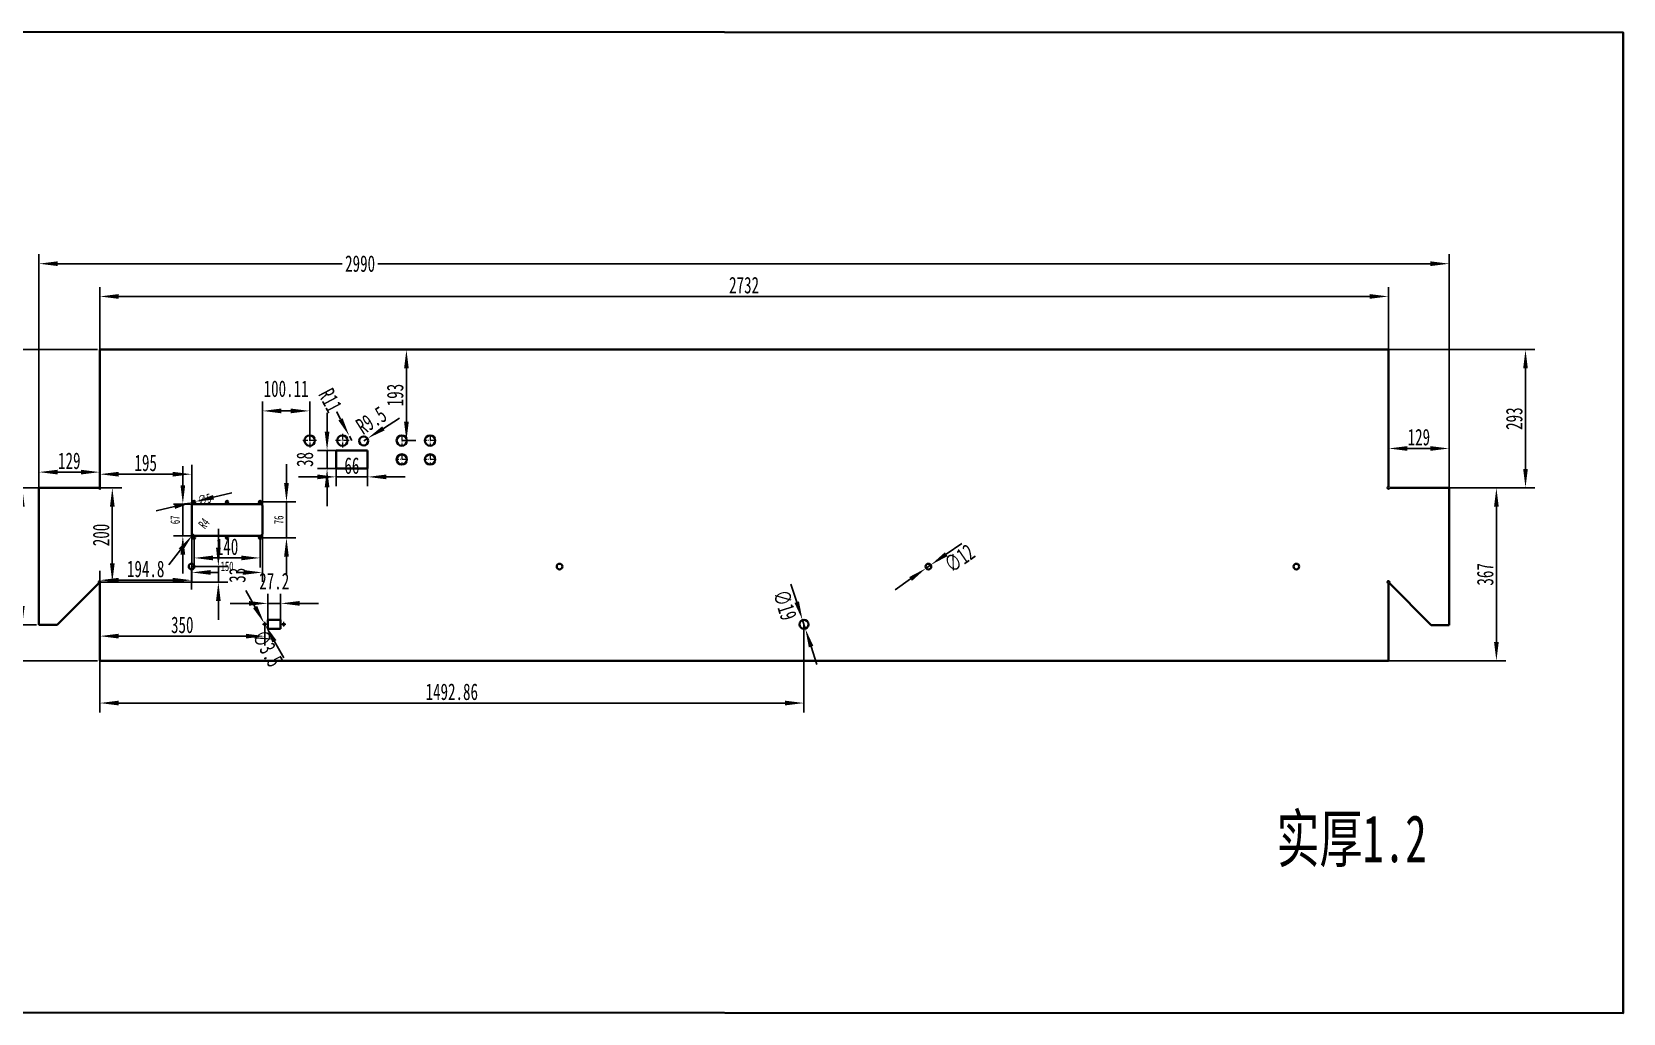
# Model space of a CAD drawing. Header units: millimetres. Extents: x 5896 to 10979, y -796 to 1283.
# Drawn here: x 7605 to 10979, y -796 to 1283 of the extents above; entities that cross this region are included whole.
import ezdxf

# ---------------------------------------------------------------- set-up
doc = ezdxf.new("R2010")
doc.units = ezdxf.units.MM
doc.header["$PDSIZE"] = -5
doc.linetypes.add('DASHDOT', pattern=[18.5, 12, -3, 0.5, -3])
doc.linetypes.add('点画线', pattern=[18, 12, -2, 2, -2])
doc.layers.get('0').update_dxf_attribs({"lineweight": 18})
for name, color, linetype, lineweight in [('中心线层', 1, '点画线', 18), ('尺寸线层', 3, 'Continuous', 18), ('粗实线层', 7, 'Continuous', 35)]:
    doc.layers.add(name, color=color, linetype=linetype, lineweight=lineweight)
doc.styles.add('标准', font='', dxfattribs={"width": 0.667})
doc.styles.get('标准').set_extended_font_data('宋体')
doc.dimstyles.new('标准', dxfattribs={"dimscale": 10, "dimtxt": 3.5, "dimasz": 4, "dimexe": 2, "dimexo": 0, "dimtad": 1, "dimdsep": 46, "dimtxsty": '标准', "dimblk": '_CAXARROW', "dimcen": 0, "dimdle": 6, "dimazin": 2, "dimtfac": 0.707107, "dimtdec": 3, "dimtmove": 2, "dimatfit": 3, "dimfxl": 1, "dimfrac": 2, "dimtolj": 1, "dimarcsym": 1})

# ---------------------------------------------------------------- blocks, each defined once
blk = doc.blocks.new('_CAXARROW')
blk.add_hatch(color=0).paths.add_polyline_path([(0, 0), (-1, 0.125), (-1, -0.125)], flags=0)
blk = doc.blocks.new('*X1')
at = {"layer": 'Defpoints', "color": 0, "transparency": 16777216}
for p in [(8386.4, 610), (8389.6, 417), (8399.4, 417)]:
    blk.add_point(p, dxfattribs=at)
at = {"layer": '尺寸线层', "color": 0, "lineweight": -2, "transparency": 16777216}
for p, q in [((8386.4, 610), (8419.4, 610)), ((8399.4, 570), (8399.4, 457)), ((8389.6, 417), (8419.4, 417))]:
    blk.add_line(p, q, dxfattribs=at)
at = {"layer": '尺寸线层', "color": 0, "lineweight": -2, "transparency": 16777216, "xscale": 40, "yscale": 40, "zscale": 40}
for p, rotation in [((8399.4, 610), 90), ((8399.4, 417), 270)]:
    blk.add_blockref('_CAXARROW', p, dxfattribs=dict(at, rotation=rotation))
at = {"layer": '尺寸线层', "color": 0, "transparency": 16777216, "insert": (8375.6, 513.5), "char_height": 35, "attachment_point": 5, "rotation": 90, "style": '标准', "bg_fill": 3, "box_fill_scale": 1.1, "bg_fill_color": 256, "bg_fill_true_color": 13158600, "bg_fill_transparency": 0}
blk.add_mtext('\\A1;193', dxfattribs=at)
blk = doc.blocks.new('*X2')
at = {"layer": 'Defpoints', "color": 0, "transparency": 16777216}
for p in [(7744.2, 610), (7425.5, -50), (7744.2, -50)]:
    blk.add_point(p, dxfattribs=at)
at = {"layer": '尺寸线层', "color": 0, "lineweight": -2, "transparency": 16777216}
for p, q in [((7744.2, 610), (7405.5, 610)), ((7425.5, 570), (7425.5, -10)), ((7744.2, -50), (7405.5, -50))]:
    blk.add_line(p, q, dxfattribs=at)
at = {"layer": '尺寸线层', "color": 0, "lineweight": -2, "transparency": 16777216, "xscale": 40, "yscale": 40, "zscale": 40}
for p, rotation in [((7425.5, 610), 90), ((7425.5, -50), 270)]:
    blk.add_blockref('_CAXARROW', p, dxfattribs=dict(at, rotation=rotation))
at = {"layer": '尺寸线层', "color": 0, "transparency": 16777216, "insert": (7401.8, 280), "char_height": 35, "attachment_point": 5, "rotation": 90, "style": '标准', "bg_fill": 3, "box_fill_scale": 1.1, "bg_fill_color": 256, "bg_fill_true_color": 13158600, "bg_fill_transparency": 0}
blk.add_mtext('\\A1;660', dxfattribs=at)
blk = doc.blocks.new('*X3')
at = {"layer": 'Defpoints', "color": 0, "transparency": 16777216}
for p in [(10481.2, 722.5), (7749.2, 610), (10481.2, 610)]:
    blk.add_point(p, dxfattribs=at)
at = {"layer": '尺寸线层', "color": 0, "lineweight": -2, "transparency": 16777216}
for p, q in [((7749.2, 610), (7749.2, 742.5)), ((10481.2, 610), (10481.2, 742.5)), ((7789.2, 722.5), (10441.2, 722.5))]:
    blk.add_line(p, q, dxfattribs=at)
at = {"layer": '尺寸线层', "color": 0, "lineweight": -2, "transparency": 16777216, "xscale": 40, "yscale": 40, "zscale": 40, "rotation": 180}
blk.add_blockref('_CAXARROW', (7749.2, 722.5), dxfattribs=at)
at = {"layer": '尺寸线层', "color": 0, "lineweight": -2, "transparency": 16777216, "xscale": 40, "yscale": 40, "zscale": 40}
blk.add_blockref('_CAXARROW', (10481.2, 722.5), dxfattribs=at)
at = {"layer": '尺寸线层', "color": 0, "transparency": 16777216, "insert": (9115.2, 746.3), "char_height": 35, "attachment_point": 5, "style": '标准', "bg_fill": 3, "box_fill_scale": 1.1, "bg_fill_color": 256, "bg_fill_true_color": 13158600, "bg_fill_transparency": 0}
blk.add_mtext('\\A1;2732', dxfattribs=at)
blk = doc.blocks.new('*X4')
at = {"layer": 'Defpoints', "color": 0, "transparency": 16777216}
for p in [(7620.2, 791.9), (7620.2, 317), (10610.2, 317)]:
    blk.add_point(p, dxfattribs=at)
at = {"layer": '尺寸线层', "color": 0, "lineweight": -2, "transparency": 16777216}
for p, q in [((7620.2, 317), (7620.2, 811.9)), ((10610.2, 317), (10610.2, 811.9)), ((7660.2, 791.9), (8263.3, 791.9)), ((10570.2, 791.9), (8339.1, 791.9))]:
    blk.add_line(p, q, dxfattribs=at)
at = {"layer": '尺寸线层', "color": 0, "lineweight": -2, "transparency": 16777216, "xscale": 40, "yscale": 40, "zscale": 40, "rotation": 180}
blk.add_blockref('_CAXARROW', (7620.2, 791.9), dxfattribs=at)
at = {"layer": '尺寸线层', "color": 0, "lineweight": -2, "transparency": 16777216, "xscale": 40, "yscale": 40, "zscale": 40}
blk.add_blockref('_CAXARROW', (10610.2, 791.9), dxfattribs=at)
at = {"layer": '尺寸线层', "color": 0, "transparency": 16777216, "insert": (8301.2, 791.9), "char_height": 35, "attachment_point": 5, "style": '标准', "bg_fill": 3, "box_fill_scale": 1.1, "bg_fill_color": 256, "bg_fill_true_color": 13158600, "bg_fill_transparency": 0}
blk.add_mtext('\\A1;2990', dxfattribs=at)
blk = doc.blocks.new('*X5')
at = {"layer": 'Defpoints', "color": 0, "transparency": 16777216}
for p in [(7627.2, 317), (7585.1, 26.4), (7615.1, 26.4)]:
    blk.add_point(p, dxfattribs=at)
at = {"layer": '尺寸线层', "color": 0, "lineweight": -2, "transparency": 16777216}
for p, q in [((7627.2, 317), (7565.1, 317)), ((7585.1, 277), (7585.1, 66.4)), ((7615.1, 26.4), (7565.1, 26.4))]:
    blk.add_line(p, q, dxfattribs=at)
at = {"layer": '尺寸线层', "color": 0, "lineweight": -2, "transparency": 16777216, "xscale": 40, "yscale": 40, "zscale": 40}
for p, rotation in [((7585.1, 317), 90), ((7585.1, 26.4), 270)]:
    blk.add_blockref('_CAXARROW', p, dxfattribs=dict(at, rotation=rotation))
at = {"layer": '尺寸线层', "color": 0, "transparency": 16777216, "insert": (7561.4, 171.7), "char_height": 35, "attachment_point": 5, "rotation": 90, "style": '标准', "bg_fill": 3, "box_fill_scale": 1.1, "bg_fill_color": 256, "bg_fill_true_color": 13158600, "bg_fill_transparency": 0}
blk.add_mtext('\\A1;290.59', dxfattribs=at)
blk = doc.blocks.new('*X6')
at = {"layer": 'Defpoints', "color": 0, "transparency": 16777216}
for p in [(8278.4, 426.7), (8283.6, 417)]:
    blk.add_point(p, dxfattribs=at)
at = {"layer": '尺寸线层', "color": 0, "lineweight": -2, "transparency": 16777216}
for p, q in [((8259.7, 462.1), (8241, 497.4)), ((8283.6, 417), (8278.4, 426.7))]:
    blk.add_line(p, q, dxfattribs=at)
at = {"layer": '尺寸线层', "color": 0, "transparency": 16777216, "insert": (8238.3, 502.4), "char_height": 35, "attachment_point": 5, "rotation": 297.919, "style": '标准', "bg_fill": 3, "box_fill_scale": 1.1, "bg_fill_color": 256, "bg_fill_true_color": 13158600, "bg_fill_transparency": 0}
blk.add_mtext('\\A1;R11', dxfattribs=at)
at = {"layer": '尺寸线层', "color": 0, "lineweight": -2, "transparency": 16777216, "xscale": 40, "yscale": 40, "zscale": 40, "rotation": 297.9189732205735}
blk.add_blockref('_CAXARROW', (8278.4, 426.7), dxfattribs=at)
blk = doc.blocks.new('*D7')
at = {"layer": 'Defpoints', "color": 0, "transparency": 16777216}
for p in [(10610.2, 400.3), (10481.2, 319), (10610.2, 317)]:
    blk.add_point(p, dxfattribs=at)
at = {"layer": '粗实线层', "color": 0, "linetype": 'Continuous', "lineweight": -2, "transparency": 16777216}
for p, q in [((10481.2, 319), (10481.2, 420.3)), ((10610.2, 317), (10610.2, 420.3)), ((10521.2, 400.3), (10570.2, 400.3))]:
    blk.add_line(p, q, dxfattribs=at)
at = {"layer": '粗实线层', "color": 0, "lineweight": -2, "transparency": 16777216, "xscale": 40, "yscale": 40, "zscale": 40, "rotation": 180}
blk.add_blockref('_CAXARROW', (10481.2, 400.3), dxfattribs=at)
at = {"layer": '粗实线层', "color": 0, "lineweight": -2, "transparency": 16777216, "xscale": 40, "yscale": 40, "zscale": 40}
blk.add_blockref('_CAXARROW', (10610.2, 400.3), dxfattribs=at)
at = {"layer": '粗实线层', "color": 0, "transparency": 16777216, "insert": (10545.7, 424.1), "char_height": 35, "attachment_point": 5, "style": '标准'}
blk.add_mtext('\\A1;129', dxfattribs=at)
blk = doc.blocks.new('*D8')
at = {"layer": 'Defpoints', "color": 0, "transparency": 16777216}
for p in [(7749.2, 350.2), (7620.2, 317), (7749.2, 319)]:
    blk.add_point(p, dxfattribs=at)
at = {"layer": '粗实线层', "color": 0, "linetype": 'Continuous', "lineweight": -2, "transparency": 16777216}
for p, q in [((7620.2, 317), (7620.2, 370.2)), ((7660.2, 350.2), (7709.2, 350.2)), ((7749.2, 319), (7749.2, 370.2))]:
    blk.add_line(p, q, dxfattribs=at)
at = {"layer": '粗实线层', "color": 0, "lineweight": -2, "transparency": 16777216, "xscale": 40, "yscale": 40, "zscale": 40, "rotation": 180}
blk.add_blockref('_CAXARROW', (7620.2, 350.2), dxfattribs=at)
at = {"layer": '粗实线层', "color": 0, "lineweight": -2, "transparency": 16777216, "xscale": 40, "yscale": 40, "zscale": 40}
blk.add_blockref('_CAXARROW', (7749.2, 350.2), dxfattribs=at)
at = {"layer": '粗实线层', "color": 0, "transparency": 16777216, "insert": (7684.7, 374), "char_height": 35, "attachment_point": 5, "style": '标准'}
blk.add_mtext('\\A1;129', dxfattribs=at)
blk = doc.blocks.new('*D9')
at = {"layer": 'Defpoints', "color": 0, "transparency": 16777216}
for p in [(10595.2, 317), (10481.2, -50), (10710.1, -50)]:
    blk.add_point(p, dxfattribs=at)
at = {"layer": '粗实线层', "color": 0, "linetype": 'Continuous', "lineweight": -2, "transparency": 16777216}
for p, q in [((10595.2, 317), (10730.1, 317)), ((10710.1, 277), (10710.1, -10)), ((10481.2, -50), (10730.1, -50))]:
    blk.add_line(p, q, dxfattribs=at)
at = {"layer": '粗实线层', "color": 0, "lineweight": -2, "transparency": 16777216, "xscale": 40, "yscale": 40, "zscale": 40}
for p, rotation in [((10710.1, 317), 90), ((10710.1, -50), 270)]:
    blk.add_blockref('_CAXARROW', p, dxfattribs=dict(at, rotation=rotation))
at = {"layer": '粗实线层', "color": 0, "transparency": 16777216, "insert": (10686.4, 133.5), "char_height": 35, "attachment_point": 5, "rotation": 90, "style": '标准'}
blk.add_mtext('\\A1;367', dxfattribs=at)
blk = doc.blocks.new('*D10')
at = {"layer": 'Defpoints', "color": 0, "transparency": 16777216}
for p in [(10481.2, 610), (10610.2, 317), (10771.8, 317)]:
    blk.add_point(p, dxfattribs=at)
at = {"layer": '粗实线层', "color": 0, "linetype": 'Continuous', "lineweight": -2, "transparency": 16777216}
for p, q in [((10481.2, 610), (10791.8, 610)), ((10771.8, 570), (10771.8, 357)), ((10610.2, 317), (10791.8, 317))]:
    blk.add_line(p, q, dxfattribs=at)
at = {"layer": '粗实线层', "color": 0, "lineweight": -2, "transparency": 16777216, "xscale": 40, "yscale": 40, "zscale": 40}
for p, rotation in [((10771.8, 610), 90), ((10771.8, 317), 270)]:
    blk.add_blockref('_CAXARROW', p, dxfattribs=dict(at, rotation=rotation))
at = {"layer": '粗实线层', "color": 0, "transparency": 16777216, "insert": (10748, 463.5), "char_height": 35, "attachment_point": 5, "rotation": 90, "style": '标准'}
blk.add_mtext('\\A1;293', dxfattribs=at)
blk = doc.blocks.new('*D11')
at = {"layer": 'Defpoints', "color": 0, "transparency": 16777216}
for p in [(7749.2, 317), (7749.3, 117), (7775.9, 117)]:
    blk.add_point(p, dxfattribs=at)
at = {"layer": '粗实线层', "color": 0, "linetype": 'Continuous', "lineweight": -2, "transparency": 16777216}
for p, q in [((7749.2, 317), (7795.9, 317)), ((7775.9, 277), (7775.9, 157)), ((7749.3, 117), (7795.9, 117))]:
    blk.add_line(p, q, dxfattribs=at)
at = {"layer": '粗实线层', "color": 0, "lineweight": -2, "transparency": 16777216, "xscale": 40, "yscale": 40, "zscale": 40}
for p, rotation in [((7775.9, 317), 90), ((7775.9, 117), 270)]:
    blk.add_blockref('_CAXARROW', p, dxfattribs=dict(at, rotation=rotation))
at = {"layer": '粗实线层', "color": 0, "transparency": 16777216, "insert": (7752.2, 217), "char_height": 35, "attachment_point": 5, "rotation": 90, "style": '标准'}
blk.add_mtext('\\A1;200', dxfattribs=at)
blk = doc.blocks.new('*D22')
at = {"layer": 'Defpoints', "color": 0, "transparency": 16777216}
for p in [(7944, 150), (8000.7, 150), (7790.9, 117)]:
    blk.add_point(p, dxfattribs=at)
at = {"layer": '粗实线层', "color": 0, "linetype": 'Continuous', "lineweight": -2, "transparency": 16777216}
for p, q in [((8000.7, 190), (8000.7, 230)), ((7944, 150), (8020.7, 150)), ((8000.7, 117), (8000.7, 150)), ((7790.9, 117), (8020.7, 117)), ((8000.7, 77), (8000.7, 37))]:
    blk.add_line(p, q, dxfattribs=at)
at = {"layer": '粗实线层', "color": 0, "lineweight": -2, "transparency": 16777216, "xscale": 40, "yscale": 40, "zscale": 40}
for p, rotation in [((8000.7, 150), 270), ((8000.7, 117), 90)]:
    blk.add_blockref('_CAXARROW', p, dxfattribs=dict(at, rotation=rotation))
at = {"layer": '粗实线层', "color": 0, "transparency": 16777216, "insert": (8041.2, 131.6), "char_height": 35, "attachment_point": 5, "rotation": 90, "style": '标准'}
blk.add_mtext('\\A1;33', dxfattribs=at)
blk = doc.blocks.new('*D23')
at = {"layer": 'Defpoints', "color": 0, "transparency": 16777216}
for p in [(8308.8, 416.4), (8316.8, 421.5)]:
    blk.add_point(p, dxfattribs=at)
at = {"layer": '粗实线层', "color": 0, "linetype": 'Continuous', "lineweight": -2, "transparency": 16777216}
for p, q in [((8350.6, 442.9), (8384.4, 464.3)), ((8308.8, 416.4), (8316.8, 421.5))]:
    blk.add_line(p, q, dxfattribs=at)
at = {"layer": '粗实线层', "color": 0, "lineweight": -2, "transparency": 16777216, "xscale": 40, "yscale": 40, "zscale": 40, "rotation": 212.3228857793929}
blk.add_blockref('_CAXARROW', (8316.8, 421.5), dxfattribs=at)
at = {"layer": '粗实线层', "color": 0, "transparency": 16777216, "insert": (8325, 459.8), "char_height": 35, "attachment_point": 5, "rotation": 32.3229, "style": '标准'}
blk.add_mtext('\\A1;R9.5', dxfattribs=at)
blk = doc.blocks.new('*D24')
at = {"layer": 'Defpoints', "color": 0, "transparency": 16777216}
for p in [(7944, 150), (7749.2, 121.1), (7749.2, 115)]:
    blk.add_point(p, dxfattribs=at)
at = {"layer": '粗实线层', "color": 0, "linetype": 'Continuous', "lineweight": -2, "transparency": 16777216}
for p, q in [((7749.2, 115), (7749.2, 141.1)), ((7944, 150), (7944, 101.1)), ((7904, 121.1), (7789.2, 121.1))]:
    blk.add_line(p, q, dxfattribs=at)
at = {"layer": '粗实线层', "color": 0, "lineweight": -2, "transparency": 16777216, "xscale": 40, "yscale": 40, "zscale": 40, "rotation": 180}
blk.add_blockref('_CAXARROW', (7749.2, 121.1), dxfattribs=at)
at = {"layer": '粗实线层', "color": 0, "lineweight": -2, "transparency": 16777216, "xscale": 40, "yscale": 40, "zscale": 40}
blk.add_blockref('_CAXARROW', (7944, 121.1), dxfattribs=at)
at = {"layer": '粗实线层', "color": 0, "transparency": 16777216, "insert": (7846.6, 144.9), "char_height": 35, "attachment_point": 5, "style": '标准'}
blk.add_mtext('\\A1;194.8', dxfattribs=at)
blk = doc.blocks.new('*D25')
at = {"layer": 'Defpoints', "color": 0, "transparency": 16777216}
for p in [(9242.1, 27.5), (7749.2, -50), (7749.2, -139.2)]:
    blk.add_point(p, dxfattribs=at)
at = {"layer": '粗实线层', "color": 0, "linetype": 'Continuous', "lineweight": -2, "transparency": 16777216}
for p, q in [((9242.1, 27.5), (9242.1, -159.2)), ((7749.2, -50), (7749.2, -159.2)), ((9202.1, -139.2), (7789.2, -139.2))]:
    blk.add_line(p, q, dxfattribs=at)
at = {"layer": '粗实线层', "color": 0, "lineweight": -2, "transparency": 16777216, "xscale": 40, "yscale": 40, "zscale": 40, "rotation": 180}
blk.add_blockref('_CAXARROW', (7749.2, -139.2), dxfattribs=at)
at = {"layer": '粗实线层', "color": 0, "lineweight": -2, "transparency": 16777216, "xscale": 40, "yscale": 40, "zscale": 40}
blk.add_blockref('_CAXARROW', (9242.1, -139.2), dxfattribs=at)
at = {"layer": '粗实线层', "color": 0, "transparency": 16777216, "insert": (8495.6, -115.5), "char_height": 35, "attachment_point": 5, "style": '标准'}
blk.add_mtext('\\A1;1492.86', dxfattribs=at)
blk = doc.blocks.new('*D26')
at = {"layer": 'Defpoints', "color": 0, "transparency": 16777216}
for p in [(8231.2, 396), (8250.8, 396), (8250.8, 358)]:
    blk.add_point(p, dxfattribs=at)
at = {"layer": '粗实线层', "color": 0, "linetype": 'Continuous', "lineweight": -2, "transparency": 16777216}
for p, q in [((8231.2, 436), (8231.2, 476)), ((8250.8, 396), (8211.2, 396)), ((8231.2, 358), (8231.2, 396)), ((8250.8, 358), (8211.2, 358)), ((8231.2, 318), (8231.2, 278))]:
    blk.add_line(p, q, dxfattribs=at)
at = {"layer": '粗实线层', "color": 0, "lineweight": -2, "transparency": 16777216, "xscale": 40, "yscale": 40, "zscale": 40}
for p, rotation in [((8231.2, 396), 270), ((8231.2, 358), 90)]:
    blk.add_blockref('_CAXARROW', p, dxfattribs=dict(at, rotation=rotation))
at = {"layer": '粗实线层', "color": 0, "transparency": 16777216, "insert": (8184.3, 377), "char_height": 35, "attachment_point": 5, "rotation": 90, "style": '标准'}
blk.add_mtext('\\A1;38', dxfattribs=at)
blk = doc.blocks.new('*D27')
at = {"layer": 'Defpoints', "color": 0, "transparency": 16777216}
for p in [(8250.8, 358), (8316.8, 358), (8316.8, 340.1)]:
    blk.add_point(p, dxfattribs=at)
at = {"layer": '粗实线层', "color": 0, "linetype": 'Continuous', "lineweight": -2, "transparency": 16777216}
for p, q in [((8210.8, 340.1), (8170.8, 340.1)), ((8250.8, 358), (8250.8, 320.1)), ((8250.8, 340.1), (8316.8, 340.1)), ((8316.8, 358), (8316.8, 320.1)), ((8356.8, 340.1), (8396.8, 340.1))]:
    blk.add_line(p, q, dxfattribs=at)
at = {"layer": '粗实线层', "color": 0, "lineweight": -2, "transparency": 16777216, "xscale": 40, "yscale": 40, "zscale": 40}
blk.add_blockref('_CAXARROW', (8250.8, 340.1), dxfattribs=at)
at = {"layer": '粗实线层', "color": 0, "lineweight": -2, "transparency": 16777216, "xscale": 40, "yscale": 40, "zscale": 40, "rotation": 180}
blk.add_blockref('_CAXARROW', (8316.8, 340.1), dxfattribs=at)
at = {"layer": '粗实线层', "color": 0, "transparency": 16777216, "insert": (8283.8, 363.8), "char_height": 35, "attachment_point": 5, "style": '标准'}
blk.add_mtext('\\A1;66', dxfattribs=at)
blk = doc.blocks.new('*D28')
at = {"layer": 'Defpoints', "color": 0, "transparency": 16777216}
for p in [(9239.1, 36.6), (9245, 18.5)]:
    blk.add_point(p, dxfattribs=at)
at = {"layer": '粗实线层', "color": 0, "linetype": 'Continuous', "lineweight": -2, "transparency": 16777216}
for p, q in [((9226.9, 74.7), (9214.6, 112.7)), ((9245, 18.5), (9239.1, 36.6)), ((9257.2, -19.6), (9269.5, -57.7))]:
    blk.add_line(p, q, dxfattribs=at)
at = {"layer": '粗实线层', "color": 0, "lineweight": -2, "transparency": 16777216, "xscale": 40, "yscale": 40, "zscale": 40}
for p, rotation in [((9239.1, 36.6), 287.8418284332903), ((9245, 18.5), 107.8418284332904)]:
    blk.add_blockref('_CAXARROW', p, dxfattribs=dict(at, rotation=rotation))
at = {"layer": '粗实线层', "color": 0, "transparency": 16777216, "insert": (9201.9, 68.4), "char_height": 35, "attachment_point": 5, "rotation": 287.8418, "style": '标准'}
blk.add_mtext('\\A1;∅19', dxfattribs=at)
blk = doc.blocks.new('*D29')
at = {"layer": 'Defpoints', "color": 0, "transparency": 16777216}
for p in [(9501.1, 146.6), (9510.9, 153.4)]:
    blk.add_point(p, dxfattribs=at)
at = {"layer": '粗实线层', "color": 0, "linetype": 'Continuous', "lineweight": -2, "transparency": 16777216}
for p, q in [((9543.8, 176.3), (9576.6, 199.1)), ((9501.1, 146.6), (9510.9, 153.4)), ((9468.2, 123.7), (9435.4, 100.9))]:
    blk.add_line(p, q, dxfattribs=at)
at = {"layer": '粗实线层', "color": 0, "lineweight": -2, "transparency": 16777216, "xscale": 40, "yscale": 40, "zscale": 40}
for p, rotation in [((9510.9, 153.4), 214.7983409863292), ((9501.1, 146.6), 34.79834098632924)]:
    blk.add_blockref('_CAXARROW', p, dxfattribs=dict(at, rotation=rotation))
at = {"layer": '粗实线层', "color": 0, "transparency": 16777216, "insert": (9571.8, 167.8), "char_height": 35, "attachment_point": 5, "rotation": 34.7983, "style": '标准'}
blk.add_mtext('\\A1;∅12', dxfattribs=at)
blk = doc.blocks.new('*D30')
at = {"layer": 'Defpoints', "color": 0, "transparency": 16777216}
for p in [(8132.8, 72), (8105.6, 37.4), (8132.8, 37.4)]:
    blk.add_point(p, dxfattribs=at)
at = {"layer": '粗实线层', "color": 0, "linetype": 'Continuous', "lineweight": -2, "transparency": 16777216}
for p, q in [((8065.6, 72), (8025.6, 72)), ((8105.6, 37.4), (8105.6, 92)), ((8105.6, 72), (8132.8, 72)), ((8132.8, 37.4), (8132.8, 92)), ((8172.8, 72), (8212.8, 72))]:
    blk.add_line(p, q, dxfattribs=at)
at = {"layer": '粗实线层', "color": 0, "lineweight": -2, "transparency": 16777216, "xscale": 40, "yscale": 40, "zscale": 40}
blk.add_blockref('_CAXARROW', (8105.6, 72), dxfattribs=at)
at = {"layer": '粗实线层', "color": 0, "lineweight": -2, "transparency": 16777216, "xscale": 40, "yscale": 40, "zscale": 40, "rotation": 180}
blk.add_blockref('_CAXARROW', (8132.8, 72), dxfattribs=at)
at = {"layer": '粗实线层', "color": 0, "transparency": 16777216, "insert": (8119.2, 118.9), "char_height": 35, "attachment_point": 5, "style": '标准'}
blk.add_mtext('\\A1;27.2', dxfattribs=at)
blk = doc.blocks.new('*D31')
at = {"layer": 'Defpoints', "color": 0, "transparency": 16777216}
for p in [(8098.3, 29.3), (8100.1, 26.3)]:
    blk.add_point(p, dxfattribs=at)
at = {"layer": '粗实线层', "color": 0, "linetype": 'Continuous', "lineweight": -2, "transparency": 16777216}
for p, q in [((8078.8, 64.2), (8059.2, 99.1)), ((8098.3, 29.3), (8100.1, 26.3)), ((8119.6, -8.6), (8139.2, -43.5))]:
    blk.add_line(p, q, dxfattribs=at)
at = {"layer": '粗实线层', "color": 0, "lineweight": -2, "transparency": 16777216, "xscale": 40, "yscale": 40, "zscale": 40}
for p, rotation in [((8098.3, 29.3), 299.2695591411539), ((8100.1, 26.3), 119.2695591411539)]:
    blk.add_blockref('_CAXARROW', p, dxfattribs=dict(at, rotation=rotation))
at = {"layer": '粗实线层', "color": 0, "transparency": 16777216, "insert": (8105.3, -23.4), "char_height": 35, "attachment_point": 5, "rotation": 299.2696, "style": '标准'}
blk.add_mtext('\\A1;∅3.5', dxfattribs=at)
blk = doc.blocks.new('*D35')
at = {"layer": 'Defpoints', "color": 0, "transparency": 16777216}
for p in [(7749.2, 27.8), (7749.2, 2.6), (8099.2, 27.8)]:
    blk.add_point(p, dxfattribs=at)
at = {"layer": '粗实线层', "color": 0, "linetype": 'Continuous', "lineweight": -2, "transparency": 16777216}
for p, q in [((7749.2, 27.8), (7749.2, -17.4)), ((8059.2, 2.6), (7789.2, 2.6)), ((8099.2, 27.8), (8099.2, -17.4))]:
    blk.add_line(p, q, dxfattribs=at)
at = {"layer": '粗实线层', "color": 0, "lineweight": -2, "transparency": 16777216, "xscale": 40, "yscale": 40, "zscale": 40, "rotation": 180}
blk.add_blockref('_CAXARROW', (7749.2, 2.6), dxfattribs=at)
at = {"layer": '粗实线层', "color": 0, "lineweight": -2, "transparency": 16777216, "xscale": 40, "yscale": 40, "zscale": 40}
blk.add_blockref('_CAXARROW', (8099.2, 2.6), dxfattribs=at)
at = {"layer": '粗实线层', "color": 0, "transparency": 16777216, "insert": (7924.2, 26.3), "char_height": 35, "attachment_point": 5, "style": '标准'}
blk.add_mtext('\\A1;350', dxfattribs=at)
blk = doc.blocks.new('*D37')
at = {"layer": 'Defpoints', "color": 0, "transparency": 16777216}
for p in [(7948.2, 282.5), (7925.4, 215.5), (7948.2, 215.5)]:
    blk.add_point(p, dxfattribs=at)
at = {"layer": '粗实线层', "color": 0, "linetype": 'Continuous', "lineweight": -2, "transparency": 16777216}
for p, q in [((7925.4, 322.5), (7925.4, 362.5)), ((7948.2, 282.5), (7905.4, 282.5)), ((7925.4, 282.5), (7925.4, 215.5)), ((7948.2, 215.5), (7905.4, 215.5)), ((7925.4, 175.5), (7925.4, 135.5))]:
    blk.add_line(p, q, dxfattribs=at)
at = {"layer": '粗实线层', "color": 0, "lineweight": -2, "transparency": 16777216, "xscale": 40, "yscale": 40, "zscale": 40}
for p, rotation in [((7925.4, 282.5), 270), ((7925.4, 215.5), 90)]:
    blk.add_blockref('_CAXARROW', p, dxfattribs=dict(at, rotation=rotation))
at = {"layer": '粗实线层', "color": 0, "transparency": 16777216, "insert": (7909.2, 249), "char_height": 20, "attachment_point": 5, "rotation": 90, "style": '标准'}
blk.add_mtext('\\A1;67', dxfattribs=at)
blk = doc.blocks.new('*D38')
at = {"layer": 'Defpoints', "color": 0, "transparency": 16777216}
for p in [(7944.2, 219.5), (8094.2, 219.5), (8094.2, 137.6)]:
    blk.add_point(p, dxfattribs=at)
at = {"layer": '粗实线层', "color": 0, "linetype": 'Continuous', "lineweight": -2, "transparency": 16777216}
for p, q in [((7944.2, 219.5), (7944.2, 117.6)), ((8094.2, 219.5), (8094.2, 117.6)), ((7984.2, 137.6), (8000.2, 137.6)), ((8054.2, 137.6), (8038.2, 137.6))]:
    blk.add_line(p, q, dxfattribs=at)
at = {"layer": '粗实线层', "color": 0, "lineweight": -2, "transparency": 16777216, "xscale": 40, "yscale": 40, "zscale": 40, "rotation": 180}
blk.add_blockref('_CAXARROW', (7944.2, 137.6), dxfattribs=at)
at = {"layer": '粗实线层', "color": 0, "lineweight": -2, "transparency": 16777216, "xscale": 40, "yscale": 40, "zscale": 40}
blk.add_blockref('_CAXARROW', (8094.2, 137.6), dxfattribs=at)
at = {"layer": '粗实线层', "color": 0, "transparency": 16777216, "insert": (8019.2, 150.5), "char_height": 20, "attachment_point": 5, "style": '标准'}
blk.add_mtext('\\A1;150', dxfattribs=at)
blk = doc.blocks.new('*D39')
at = {"layer": 'Defpoints', "color": 0, "transparency": 16777216}
for p in [(8089.2, 287), (8089.2, 211), (8145.1, 211)]:
    blk.add_point(p, dxfattribs=at)
at = {"layer": '粗实线层', "color": 0, "linetype": 'Continuous', "lineweight": -2, "transparency": 16777216}
for p, q in [((8145.1, 327), (8145.1, 367)), ((8089.2, 287), (8165.1, 287)), ((8145.1, 287), (8145.1, 211)), ((8089.2, 211), (8165.1, 211)), ((8145.1, 171), (8145.1, 131))]:
    blk.add_line(p, q, dxfattribs=at)
at = {"layer": '粗实线层', "color": 0, "lineweight": -2, "transparency": 16777216, "xscale": 40, "yscale": 40, "zscale": 40}
for p, rotation in [((8145.1, 287), 270), ((8145.1, 211), 90)]:
    blk.add_blockref('_CAXARROW', p, dxfattribs=dict(at, rotation=rotation))
at = {"layer": '粗实线层', "color": 0, "transparency": 16777216, "insert": (8128.9, 249), "char_height": 20, "attachment_point": 5, "rotation": 90, "style": '标准'}
blk.add_mtext('\\A1;76', dxfattribs=at)
blk = doc.blocks.new('*D41')
at = {"layer": 'Defpoints', "color": 0, "transparency": 16777216}
for p in [(7946.8, 286.4), (7951.6, 287.6)]:
    blk.add_point(p, dxfattribs=at)
at = {"layer": '粗实线层', "color": 0, "linetype": 'Continuous', "lineweight": -2, "transparency": 16777216}
for p, q in [((7990.5, 296.9), (8029.5, 306.1)), ((7907.9, 277.2), (7868.9, 267.9)), ((7946.8, 286.4), (7951.6, 287.6))]:
    blk.add_line(p, q, dxfattribs=at)
at = {"layer": '粗实线层', "color": 0, "lineweight": -2, "transparency": 16777216, "xscale": 40, "yscale": 40, "zscale": 40}
for p, rotation in [((7946.8, 286.4), 13.39670244124308), ((7951.6, 287.6), 193.3967024412431)]:
    blk.add_blockref('_CAXARROW', p, dxfattribs=dict(at, rotation=rotation))
at = {"layer": '粗实线层', "color": 0, "transparency": 16777216, "insert": (7971.5, 292.7), "char_height": 20, "attachment_point": 5, "rotation": 13.3967, "style": '标准'}
blk.add_mtext('\\A1;∅5', dxfattribs=at)
blk = doc.blocks.new('*D42')
at = {"layer": 'Defpoints', "color": 0, "transparency": 16777216}
for p in [(5988.5, 557.8), (5988.5, 488.9), (6107.2, 492.2), (7945.7, 216.4), (7948.2, 219.5)]:
    blk.add_point(p, dxfattribs=at)
at = {"layer": '粗实线层', "color": 0, "linetype": 'Continuous', "lineweight": -2, "transparency": 16777216}
for p, q in [((5988.5, 488.9), (5988.5, 577.8)), ((6107.2, 492.2), (6107.2, 577.8)), ((6067.2, 557.8), (6028.5, 557.8)), ((7948.2, 219.5), (7945.7, 216.4)), ((7920.7, 185.2), (7895.6, 154))]:
    blk.add_line(p, q, dxfattribs=at)
at = {"layer": '粗实线层', "color": 0, "lineweight": -2, "transparency": 16777216, "xscale": 40, "yscale": 40, "zscale": 40}
for p, rotation in [((5988.5, 557.8), 180), ((7945.7, 216.4), 51.24121483032301)]:
    blk.add_blockref('_CAXARROW', p, dxfattribs=dict(at, rotation=rotation))
blk.add_blockref('_CAXARROW', (6107.2, 557.8), dxfattribs=at)
at = {"layer": '粗实线层', "color": 0, "transparency": 16777216, "insert": (6047.9, 581.6), "char_height": 35, "attachment_point": 5, "style": '标准'}
blk.add_mtext('\\A1;118.66', dxfattribs=at)
at = {"layer": '粗实线层', "color": 0, "transparency": 16777216, "insert": (7970.1, 241.6), "char_height": 20, "attachment_point": 5, "rotation": 51.2412, "style": '标准'}
blk.add_mtext('\\A1;R4', dxfattribs=at)
blk = doc.blocks.new('*D45')
at = {"layer": 'Defpoints', "color": 0, "transparency": 16777216}
for p in [(8194.3, 479.9), (8194.3, 417), (8094.2, 278.5)]:
    blk.add_point(p, dxfattribs=at)
at = {"layer": '粗实线层', "color": 0, "linetype": 'Continuous', "lineweight": -2, "transparency": 16777216}
for p, q in [((8094.2, 278.5), (8094.2, 499.9)), ((8134.2, 479.9), (8154.3, 479.9)), ((8194.3, 417), (8194.3, 499.9))]:
    blk.add_line(p, q, dxfattribs=at)
at = {"layer": '粗实线层', "color": 0, "lineweight": -2, "transparency": 16777216, "xscale": 40, "yscale": 40, "zscale": 40, "rotation": 180}
blk.add_blockref('_CAXARROW', (8094.2, 479.9), dxfattribs=at)
at = {"layer": '粗实线层', "color": 0, "lineweight": -2, "transparency": 16777216, "xscale": 40, "yscale": 40, "zscale": 40}
blk.add_blockref('_CAXARROW', (8194.3, 479.9), dxfattribs=at)
at = {"layer": '粗实线层', "color": 0, "transparency": 16777216, "insert": (8144.3, 526.8), "char_height": 35, "attachment_point": 5, "style": '标准'}
blk.add_mtext('\\A1;100.11', dxfattribs=at)
blk = doc.blocks.new('*D46')
at = {"layer": 'Defpoints', "color": 0, "transparency": 16777216}
for p in [(7749.2, 345.8), (7749.2, 317), (7944.2, 278.5)]:
    blk.add_point(p, dxfattribs=at)
at = {"layer": '粗实线层', "color": 0, "linetype": 'Continuous', "lineweight": -2, "transparency": 16777216}
for p, q in [((7749.2, 317), (7749.2, 365.8)), ((7904.2, 345.8), (7789.2, 345.8)), ((7944.2, 278.5), (7944.2, 365.8))]:
    blk.add_line(p, q, dxfattribs=at)
at = {"layer": '粗实线层', "color": 0, "lineweight": -2, "transparency": 16777216, "xscale": 40, "yscale": 40, "zscale": 40, "rotation": 180}
blk.add_blockref('_CAXARROW', (7749.2, 345.8), dxfattribs=at)
at = {"layer": '粗实线层', "color": 0, "lineweight": -2, "transparency": 16777216, "xscale": 40, "yscale": 40, "zscale": 40}
blk.add_blockref('_CAXARROW', (7944.2, 345.8), dxfattribs=at)
at = {"layer": '粗实线层', "color": 0, "transparency": 16777216, "insert": (7846.7, 369.6), "char_height": 35, "attachment_point": 5, "style": '标准'}
blk.add_mtext('\\A1;195', dxfattribs=at)
blk = doc.blocks.new('*D47')
at = {"layer": 'Defpoints', "color": 0, "transparency": 16777216}
for p in [(7949.2, 211), (8089.2, 211), (8089.2, 168.3)]:
    blk.add_point(p, dxfattribs=at)
at = {"layer": '粗实线层', "color": 0, "linetype": 'Continuous', "lineweight": -2, "transparency": 16777216}
for p, q in [((7949.2, 211), (7949.2, 148.3)), ((8089.2, 211), (8089.2, 148.3)), ((7989.2, 168.3), (8049.2, 168.3))]:
    blk.add_line(p, q, dxfattribs=at)
at = {"layer": '粗实线层', "color": 0, "lineweight": -2, "transparency": 16777216, "xscale": 40, "yscale": 40, "zscale": 40, "rotation": 180}
blk.add_blockref('_CAXARROW', (7949.2, 168.3), dxfattribs=at)
at = {"layer": '粗实线层', "color": 0, "lineweight": -2, "transparency": 16777216, "xscale": 40, "yscale": 40, "zscale": 40}
blk.add_blockref('_CAXARROW', (8089.2, 168.3), dxfattribs=at)
at = {"layer": '粗实线层', "color": 0, "transparency": 16777216, "insert": (8019.2, 192), "char_height": 35, "attachment_point": 5, "style": '标准'}
blk.add_mtext('\\A1;140', dxfattribs=at)

msp = doc.modelspace()

# ---------------------------------------------------------------- linework, layer by layer
at = {"color": 7, "linetype": 'DASHDOT', "lineweight": 13}
for p, q in [((8208.613, 417.011), (8180.013, 417.011)), ((8194.313, 431.311), (8194.313, 402.711)), ((8277.871, 417.011), (8249.271, 417.011)), ((8263.571, 431.311), (8263.571, 402.711)), ((8389.588, 429.361), (8389.588, 404.661)), ((8461.938, 417.011), (8437.238, 417.011)), ((8449.588, 429.361), (8449.588, 404.661)), ((8401.938, 377.011), (8377.238, 377.011)), ((8389.588, 389.361), (8389.588, 364.661)), ((8461.938, 377.011), (8437.238, 377.011)), ((8449.588, 389.361), (8449.588, 364.661))]:
    msp.add_line(p, q, dxfattribs=at)
at = {"color": 7, "lineweight": 35}
for p, q in [((8250.796, 396.011), (8250.796, 358.011)), ((8250.796, 396.011), (8316.796, 396.011)), ((8316.796, 358.011), (8316.796, 396.011)), ((8250.796, 358.011), (8316.796, 358.011)), ((7747.203, 317.013), (7620.203, 317.013)), ((10483.203, 317.013), (10610.203, 317.013)), ((7749.203, -49.989), (8326.249, -49.989)), ((8326.249, -49.989), (10481.203, -49.989))]:
    msp.add_line(p, q, dxfattribs=at)
msp.add_arc((8194.313, 417.011), 11, 180.000005, 195.826072, dxfattribs=at)
at = {"layer": '中心线层'}
for p, q in [((8094.453, 27.818), (8103.953, 27.818)), ((8099.203, 23.068), (8099.203, 32.568)), ((8134.453, 27.818), (8143.953, 27.818)), ((8139.203, 23.068), (8139.203, 32.568))]:
    msp.add_line(p, q, dxfattribs=at)
at = {"layer": '粗实线层'}
for p, q in [((7749.203, 610.011), (10481.203, 610.011)), ((10481.203, 319.013), (10481.203, 610.011)), ((7620.203, 317.013), (7620.203, 26.425)), ((10481.203, -49.989), (10481.203, 115.146)), ((10571.667, 25.716), (10482.6, 115.714)), ((8105.603, 18.218), (8105.603, 37.418)), ((8105.603, 37.418), (8132.803, 37.418)), ((8132.803, 18.218), (8132.803, 37.418)), ((8105.603, 18.218), (8132.803, 18.218)), ((10610.203, 25.716), (10571.667, 25.716))]:
    msp.add_line(p, q, dxfattribs=at)
at = {"layer": '粗实线层', "color": 0}
msp.add_lwpolyline([(7948.203, 282.513), (8090.203, 282.513, -0.41421356), (8094.203, 278.513), (8094.203, 219.513, -0.41421356), (8090.203, 215.513), (7948.203, 215.513, -0.41421356), (7944.203, 219.513), (7944.203, 278.513, -0.41421356)], format="xyb", close=True, dxfattribs=at)
for centre in [(7949.203, 287.013), (8019.203, 287.013), (8089.203, 287.013), (7949.203, 211.013), (8019.203, 211.013), (8089.203, 211.013)]:
    msp.add_circle(centre, 2.5, dxfattribs=at)
at = {"layer": '粗实线层'}
for centre, radius in [((7944, 150), 6), ((8724, 150), 6), ((9506, 150), 6), ((10286, 150), 6), ((9242.058, 27.543), 9.5), ((8099.203, 27.818), 1.75), ((8139.203, 27.818), 1.75)]:
    msp.add_circle(centre, radius, dxfattribs=at)
msp.add_arc((10481.203, 117.146), 2, 314.277645, 630, dxfattribs=at)

# ---------------------------------------------------------------- texts
at = {"layer": '粗实线层', "insert": (10244.095, -376.542), "char_height": 100, "attachment_point": 1, "style": '标准'}
msp.add_mtext_dynamic_manual_height_columns('实厚1.2', width=379.18648, gutter_width=1, heights=[0], dxfattribs=at)

# ---------------------------------------------------------------- dimensions: what is measured, and where the dimension line sits
at = {"layer": '粗实线层', "color": 3}
dim = msp.add_linear_dim(base=(8000.712, 150), p1=(7790.934, 117.003), p2=(7944, 150), angle=90, dimstyle='标准', dxfattribs=at)
dim.commit()
dim.dimension.update_dxf_attribs({"geometry": '*D22', "text_midpoint": (8041.235, 131.595), "dimtype": 160})
dim = msp.add_linear_dim(base=(8094.203, 137.638), p1=(7944.203, 219.513), p2=(8094.203, 219.513), dimstyle='标准', override={"dimtxt": 2}, dxfattribs=at)
dim.commit()
dim.dimension.update_dxf_attribs({"geometry": '*D38', "text_midpoint": (8019.203, 150.514), "dimtype": 160})
for base, p1, p2, picture, middle in [((8089.203, 168.292), (7949.203, 211.013), (8089.203, 211.013), '*D47', (8019.203, 192.042)), ((8132.803, 71.98), (8105.603, 37.418), (8132.803, 37.418), '*D30', (8119.203, 118.855))]:
    dim = msp.add_linear_dim(base=base, p1=p1, p2=p2, dimstyle='标准', dxfattribs=at)
    dim.commit()
    dim.dimension.update_dxf_attribs({"geometry": picture, "text_midpoint": middle})
for p1, p2, picture, middle in [((9501.073, 146.576), (9510.927, 153.424), '*D29', (9571.821, 167.765)), ((9244.969, 18.5), (9239.148, 36.586), '*D28', (9201.924, 68.375)), ((8098.348, 29.344), (8100.059, 26.291), '*D31', (8105.317, -23.448))]:
    dim = msp.add_diameter_dim_2p(p1=p1, p2=p2, dimstyle='标准', dxfattribs=at)
    dim.commit()
    dim.dimension.update_dxf_attribs({"geometry": picture, "text_midpoint": middle, "dimtype": 163})

# ---------------------------------------------------------------- next in the draw order: dimensions: what is measured, and where the dimension line sits
at = {"layer": '尺寸线层'}
for base, p1, p2, angle, picture, middle in [((7425.515, -49.989), (7744.203, 610.011), (7744.203, -49.989), 90, '*X2', (7401.765, 280.011)), ((8399.374, 417.011), (8386.41, 610.011), (8389.588, 417.011), 270, '*X1', (8375.624, 513.511))]:
    dim = msp.add_linear_dim(base=base, p1=p1, p2=p2, angle=angle, dimstyle='标准', override={"dimsah": 1, "dimtfill": 1}, dxfattribs=at)
    dim.commit()
    dim.dimension.update_dxf_attribs({"geometry": picture, "text_midpoint": middle})

# ---------------------------------------------------------------- next in the draw order: linework, layer by layer
at = {"layer": '粗实线层'}
for p, q in [((7749.203, 610.011), (7749.203, 319.013)), ((7747.863, 115.574), (7658.679, 26.439)), ((7749.203, 115.004), (7749.203, -49.989))]:
    msp.add_line(p, q, dxfattribs=at)
msp.add_arc((7749.263, 117.003), 2, 270.585004, 585.585004, dxfattribs=at)

# ---------------------------------------------------------------- next in the draw order: dimensions: what is measured, and where the dimension line sits
at = {"layer": '粗实线层', "color": 3}
for base, p1, p2, picture, middle in [((7749.203, 121.106), (7944, 150), (7749.203, 115.004), '*D24', (7846.602, 144.856)), ((7749.203, 2.577), (8099.203, 27.818), (7749.203, 27.818), '*D35', (7924.203, 26.327)), ((7749.2034, -139.212), (9242.0585, 27.5434), (7749.2034, -49.9887), '*D25', (8495.631, -115.462))]:
    dim = msp.add_linear_dim(base=base, p1=p1, p2=p2, dimstyle='标准', dxfattribs=at)
    dim.commit()
    dim.dimension.update_dxf_attribs({"geometry": picture, "text_midpoint": middle})

# ---------------------------------------------------------------- next in the draw order: dimensions: what is measured, and where the dimension line sits
at = {"layer": '尺寸线层'}
dim = msp.add_linear_dim(base=(10481.203, 722.507), p1=(7749.203, 610.011), p2=(10481.203, 610.011), dimstyle='标准', override={"dimsah": 1, "dimtfill": 1, "dimtzin": 8}, dxfattribs=at)
dim.commit()
dim.dimension.update_dxf_attribs({"geometry": '*X3', "text_midpoint": (9115.203, 746.257)})

# ---------------------------------------------------------------- next in the draw order: dimensions: what is measured, and where the dimension line sits
dim = msp.add_linear_dim(base=(7620.203, 791.889), p1=(10610.203, 317.013), p2=(7620.203, 317.013), dimstyle='标准', override={"dimsah": 1, "dimtfill": 1, "dimtzin": 8}, dxfattribs=at)
dim.commit()
dim.dimension.update_dxf_attribs({"geometry": '*X4', "text_midpoint": (8301.203, 791.889), "dimtype": 160})

# ---------------------------------------------------------------- next in the draw order: linework, layer by layer
at = {"layer": '粗实线层'}
msp.add_line((10610.203, 317.013), (10610.203, 25.716), dxfattribs=at)
msp.add_lwpolyline([(7168.095, 1283.298), (7168.422, -795.081), (10978.853, -796.448), (10978.525, 1281.931)], close=True, dxfattribs=at)
for centre in [(8389.588, 417.011), (8449.588, 417.011), (8389.588, 377.011), (8449.588, 377.011)]:
    msp.add_circle(centre, 11, dxfattribs=at)
for centre, start, end in [((7749.203, 317.013), 180, 450), ((10481.203, 317.013), 90, 360)]:
    msp.add_arc(centre, 2, start, end, dxfattribs=at)

# ---------------------------------------------------------------- next in the draw order: dimensions: what is measured, and where the dimension line sits
at = {"layer": '粗实线层', "color": 3}
for base, p1, p2, picture, middle in [((10771.752, 317.013), (10481.203, 610.011), (10610.203, 317.013), '*D10', (10748.002, 463.512)), ((10710.126, -49.989), (10595.203, 317.013), (10481.203, -49.989), '*D9', (10686.376, 133.512))]:
    dim = msp.add_linear_dim(base=base, p1=p1, p2=p2, angle=90, dimstyle='标准', dxfattribs=at)
    dim.commit()
    dim.dimension.update_dxf_attribs({"geometry": picture, "text_midpoint": middle})
for base, p1, p2, picture, middle in [((10610.203, 400.34), (10481.203, 319.013), (10610.203, 317.013), '*D7', (10545.703, 424.09)), ((8316.796, 340.097), (8250.796, 358.011), (8316.796, 358.011), '*D27', (8283.796, 363.847))]:
    dim = msp.add_linear_dim(base=base, p1=p1, p2=p2, dimstyle='标准', dxfattribs=at)
    dim.commit()
    dim.dimension.update_dxf_attribs({"geometry": picture, "text_midpoint": middle})
at = {"layer": '粗实线层', "color": 0}
dim = msp.add_linear_dim(base=(7749.203, 345.817), p1=(7944.203, 278.513), p2=(7749.203, 317.013), dimstyle='标准', dxfattribs=at)
dim.commit()
dim.dimension.update_dxf_attribs({"geometry": '*D46', "text_midpoint": (7846.703, 369.567)})
at = {"layer": '粗实线层', "color": 3}
for base, p1, p2, picture, middle in [((7925.41, 215.513), (7948.203, 282.513), (7948.203, 215.513), '*D37', (7909.16, 249.013)), ((8145.149, 211.013), (8089.203, 287.013), (8089.203, 211.013), '*D39', (8128.899, 249.013))]:
    dim = msp.add_linear_dim(base=base, p1=p1, p2=p2, angle=90, dimstyle='标准', override={"dimtxt": 2}, dxfattribs=at)
    dim.commit()
    dim.dimension.update_dxf_attribs({"geometry": picture, "text_midpoint": middle})
dim = msp.add_linear_dim(base=(7775.934, 117.003), p1=(7749.203, 317.013), p2=(7749.263, 117.003), angle=90, text='200', dimstyle='标准', dxfattribs=at)
dim.commit()
dim.dimension.update_dxf_attribs({"geometry": '*D11', "text_midpoint": (7752.184, 217.008)})
dim = msp.add_diameter_dim_2p(p1=(7946.771, 286.434), p2=(7951.635, 287.592), dimstyle='标准', override={"dimtxt": 2}, dxfattribs=at)
dim.commit()
dim.dimension.update_dxf_attribs({"geometry": '*D41', "text_midpoint": (7971.483, 292.685), "dimtype": 163})

# ---------------------------------------------------------------- next in the draw order: dimensions: what is measured, and where the dimension line sits
at = {"layer": '尺寸线层'}
dim = msp.add_radius_dim(center=(8283.573, 417.011), mpoint=(8278.423, 426.731), dimstyle='标准', override={"dimpost": 'R<>', "dimsah": 1, "dimtfill": 1}, dxfattribs=at)
dim.commit()
dim.dimension.update_dxf_attribs({"geometry": '*X6', "text_midpoint": (8238.324, 502.404), "dimtype": 164})
dim = msp.add_linear_dim(base=(7585.104, 26.425), p1=(7627.203, 317.013), p2=(7615.092, 26.425), angle=270, dimstyle='标准', override={"dimsah": 1, "dimtfill": 1}, dxfattribs=at)
dim.commit()
dim.dimension.update_dxf_attribs({"geometry": '*X5', "text_midpoint": (7561.354, 171.719)})

# ---------------------------------------------------------------- next in the draw order: linework, layer by layer
at = {"layer": '粗实线层'}
msp.add_line((7658.796, 26.425), (7620.203, 26.425), dxfattribs=at)
for centre, radius in [((8194.322, 416.999), 11), ((8263.571, 417.011), 11), ((8308.815, 416.424), 9.5)]:
    msp.add_circle(centre, radius, dxfattribs=at)

# ---------------------------------------------------------------- next in the draw order: dimensions: what is measured, and where the dimension line sits
at = {"layer": '粗实线层', "color": 3}
dim = msp.add_radius_dim(center=(7948.203, 219.513), mpoint=(7945.699, 216.394), dimstyle='标准', override={"dimtxt": 2}, dxfattribs=at)
dim.commit()
dim.dimension.update_dxf_attribs({"geometry": '*D42', "text_midpoint": (7970.08, 241.578), "dimtype": 164})
for base, p1, p2, picture, middle in [((5988.523, 557.841), (6107.183, 492.209), (5988.523, 488.863), '*D42', (6047.853, 581.591)), ((7749.203, 350.209), (7620.203, 317.013), (7749.203, 319.013), '*D8', (7684.703, 373.959))]:
    dim = msp.add_linear_dim(base=base, p1=p1, p2=p2, dimstyle='标准', dxfattribs=at)
    dim.commit()
    dim.dimension.update_dxf_attribs({"geometry": picture, "text_midpoint": middle})
at = {"layer": '粗实线层', "color": 0}
dim = msp.add_linear_dim(base=(8194.313, 479.89), p1=(8094.203, 278.513), p2=(8194.313, 417.011), dimstyle='标准', dxfattribs=at)
dim.commit()
dim.dimension.update_dxf_attribs({"geometry": '*D45', "text_midpoint": (8144.258, 526.765)})
at = {"layer": '粗实线层', "color": 3}
dim = msp.add_linear_dim(base=(8231.168, 396.011), p1=(8250.796, 358.011), p2=(8250.796, 396.011), angle=90, dimstyle='标准', dxfattribs=at)
dim.commit()
dim.dimension.update_dxf_attribs({"geometry": '*D26', "text_midpoint": (8184.293, 377.011)})
dim = msp.add_radius_dim(center=(8308.815, 416.424), mpoint=(8316.843, 421.504), dimstyle='标准', dxfattribs=at)
dim.commit()
dim.dimension.update_dxf_attribs({"geometry": '*D23', "text_midpoint": (8325.014, 459.794), "dimtype": 164})

doc.saveas('drawing.dxf')
